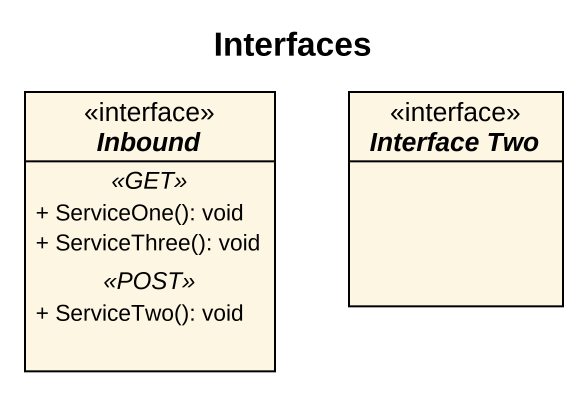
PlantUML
@startuml
title Interfaces
hide circle
hide empty members
skinparam classAttributeIconSize 0
interface Inbound {
  .. <<GET>> ..
  + ServiceOne(): void
  + ServiceThree(): void
  .. <<POST>> ..
  + ServiceTwo(): void
}
interface "Interface Two" as Interface_Two
@enduml
